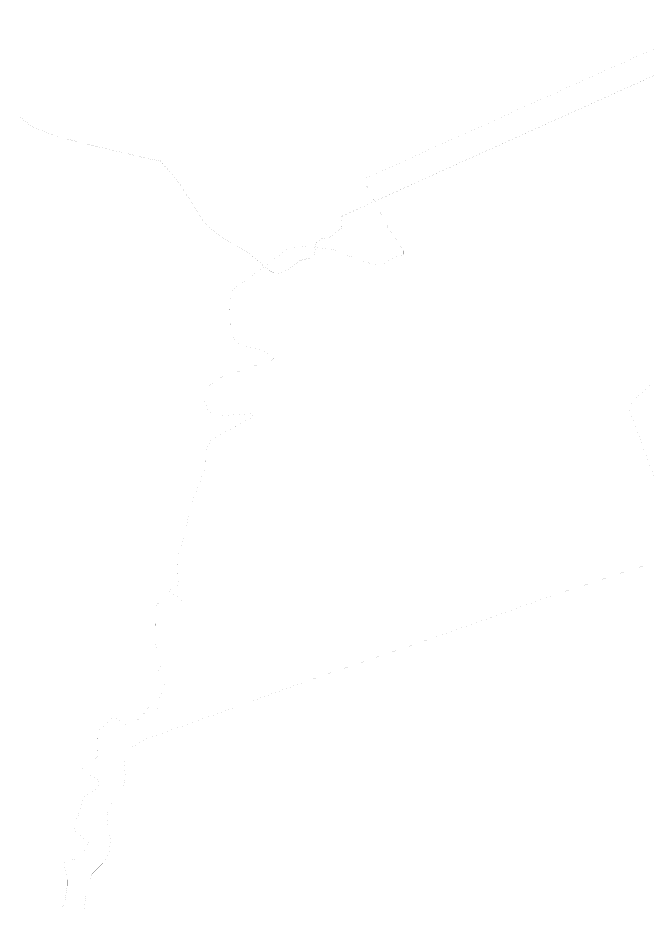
# Model space of a CAD drawing. Header units: millimetres. Extents: x 1265826 to 1360210, y 383897 to 506623.
# Drawn here: x 1304184 to 1306553, y 438225 to 441574 of the extents above; entities that cross this region are included whole.
import ezdxf

# ---------------------------------------------------------------- set-up
doc = ezdxf.new("R2010")
doc.units = ezdxf.units.MM
doc.layers.add('14', color=7, linetype='Continuous')

msp = doc.modelspace()

# ---------------------------------------------------------------- linework, layer by layer
at = {"layer": '14', "color": 12, "const_width": 0.17, "flags": 128}
msp.add_lwpolyline([(1307054.9, 441573.7), (1306442.8, 441299.5), (1305754.9, 440990.3), (1305398.3, 440828.4), (1305396.2, 440803.1), (1305397.5, 440784.7), (1305354, 440751), (1305319.6, 440743.9), (1305302.5, 440728.8), (1305297, 440685.1), (1305279.9, 440672.3), (1305242, 440662.8), (1305210, 440637.3), (1305183.7, 440622.2), (1305157.4, 440610.5), (1305127.4, 440625.2), (1305113.5, 440636.6), (1305056.6, 440686), (1304946.2, 440752), (1304887.9, 440798.9), (1304782.5, 440963.4), (1304717.5, 441037.6), (1304672.5, 441045.2), (1304571.6, 441069.7), (1304483.5, 441089.7), (1304331.7, 441128.3), (1304237.5, 441164.7), (1304178.1, 441212.4)], dxfattribs=at)
at = {"layer": '14', "color": 7, "const_width": 0.08, "flags": 128}
for points in [[(1306780.2, 441551.3), (1306168, 441277.1), (1305480.1, 440967.9), (1305575.7, 440781.4), (1305631, 440700.3), (1305631, 440686.2), (1305591.2, 440672), (1305547.4, 440645), (1305483.1, 440657.2), (1305368.6, 440703.5), (1305256.6, 440716.4), (1305197.5, 440708.7), (1305079.1, 440617.3), (1304990.3, 440554.3), (1304978.8, 440499), (1304981.3, 440389), (1305014.8, 440346.5), (1305093.2, 440328.5), (1305141.6, 440301.8), (1305142.1, 440291.2), (1304941.4, 440223), (1304883.5, 440179.2), (1304883.5, 440134.2), (1304901.6, 440094.3), (1304933.7, 440080.2), (1305061.1, 440087.9), (1305064.9, 440075), (1304909.3, 439992.1), (1304888.7, 439945.7), (1304887.4, 439885.3), (1304834.6, 439748.9), (1304802.5, 439605.5), (1304781.9, 439546.3), (1304785.8, 439445.9), (1304748.4, 439422.8), (1304798.6, 439391.9), (1304797.3, 439382.9), (1304752.3, 439389.3), (1304707.3, 439373.9), (1304699.6, 439346.8), (1304698.3, 439225.3), (1304721.4, 439171.2), (1304721.4, 439150.7), (1304709.9, 439118.5), (1304709.9, 439096.6), (1304733, 439073.5), (1304731.7, 439051.6), (1304711.1, 439018.1), (1304720.1, 438973.1), (1304713.7, 438973.1), (1304689.3, 439006.6), (1304667.4, 438974.4), (1304648.8, 438954.7), (1304621.1, 438925.5), (1304609.4, 438916.9), (1304582.5, 438923.9), (1304566.9, 438936.5), (1304540.1, 438948.6), (1304484.7, 438897.8), (1304482.1, 438803.9), (1304474.4, 438792.3), (1304434.4, 438771.9), (1304425.5, 438758.9), (1304434.5, 438743.5), (1304488.6, 438713.9), (1304483.4, 438680.4), (1304429.1, 438650), (1304411.3, 438584.2), (1304398, 438553.9), (1304394.3, 438525.1), (1304448.7, 438477.8), (1304432, 438440.5), (1304410.1, 438418.6), (1304365.1, 438410.9), (1304356.1, 438398), (1304368.9, 438355.6), (1304368.8, 438315.8), (1304361.7, 438266.1), (1304348.7, 438225.1), (1304433.4, 438224.9), (1304436.1, 438261), (1304450.5, 438332.3), (1304460.3, 438358.8), (1304502.7, 438401.2), (1304527.2, 438439.8), (1304531, 438491.3), (1304518.2, 438548.5), (1304520.7, 438591), (1304540, 438634.8), (1304576.1, 438679.8), (1304587.6, 438719.7), (1304581.2, 438802), (1304606.9, 438834.2), (1304662.2, 438866.3), (1304928.6, 438960.9), (1305283.7, 439090.2), (1305746.8, 439247.8), (1306197.1, 439408), (1306562.5, 439527.6)], [(1306570.6, 439852.3), (1306475.1, 440112.2), (1306508.1, 440152.2), (1306560.1, 440199.2)]]:
    msp.add_lwpolyline(points, dxfattribs=at)

doc.saveas('drawing.dxf')
